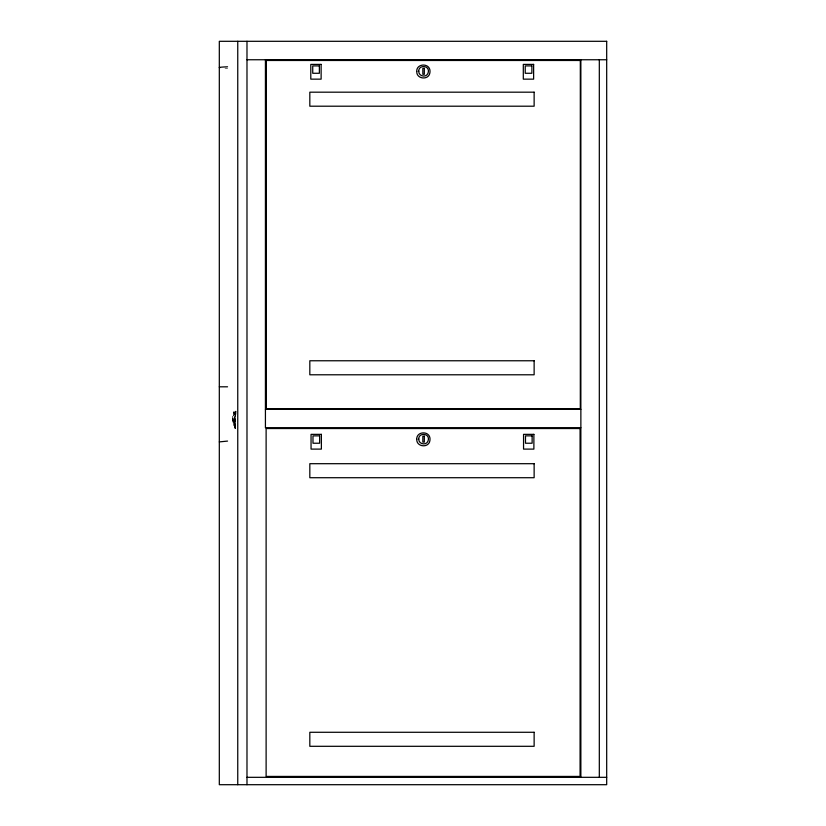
<?xml version="1.0" encoding="UTF-8"?>
<svg xmlns="http://www.w3.org/2000/svg" width="826" height="826" viewBox="0 0 826 826"><rect width="100%" height="100%" fill="white"/><g stroke="black" fill="none" stroke-linecap="round" stroke-linejoin="round"><path stroke-width="0.62" stroke-dasharray="4.13 3.1" d="M235.369 411.503L235.988 411.214L235.09 428.405L234.584 426.949L235.369 411.585L235.988 410.832L235.369 411.503L234.584 423.418L235.09 424.533L235.988 410.832M235.586 428.735L233.985 411.73L232.395 417.213A16.623 14.982 62 0 0 232.633 421.828L235.586 428.735L233.985 411.73M234.243 412.029L233.097 416.593A16.623 14.982 62 0 0 233.324 421.219L235.689 427.228M235.369 411.585L233.118 417.543A16.799 16.572 0 0 0 233.097 422.22L234.584 426.949M235.988 411.214L233.118 418.039A16.799 16.572 0 0 0 233.097 422.716L235.09 428.405M234.584 423.418L235.09 424.533M227.553 68.3A341.293 3.428 0 0 1 225.044 68.176"/><path stroke-width="1.24" d="M219.313 441.9L227.553 441.084M246.984 59.751L606.687 59.751M219.313 386.805L227.553 386.805M265.425 409.314L580.864 409.314M580.864 427.754L265.425 427.754L265.425 59.751M246.984 777.318L606.687 777.318M599.315 59.751L599.315 777.318M580.864 59.751L580.864 777.318M246.984 41.3L246.984 784.7M237.754 41.3L237.754 784.7M219.83 67.732A341.293 3.428 0 0 1 227.553 66.792M416.758 71.449C416.283 79.172 428.694 80.514 429.892 72.874C431.637 62.673 416.242 62.745 416.758 71.449M416.758 439.267C416.283 447.021 428.746 448.332 429.902 440.661C431.606 430.542 416.335 430.522 416.758 439.267M418.751 71.253C418.431 76.219 426.03 78.016 427.961 73.421C431.017 65.233 418.493 64.283 418.751 71.191M418.751 439.081C418.431 444.037 425.999 445.834 427.951 441.27C431.038 433.061 418.462 432.112 418.751 439.019M606.687 41.3L219.313 41.3L219.313 784.7L606.687 784.7L606.687 41.3M580.317 60.474L266.354 60.474L266.354 408.746L580.317 408.746L580.317 60.474M321.128 64.397L310.793 64.397L310.793 79.151L321.128 79.151L321.128 64.397M533.627 64.397L523.302 64.397L523.302 79.151L533.627 79.151L533.627 64.397M319.373 65.904L312.734 65.904L312.734 73.277L319.373 73.277L319.373 65.904M531.882 65.904L525.233 65.904L525.233 73.277L531.882 73.277L531.882 65.904M424.316 68.382L422.84 68.382L422.84 74.288L424.316 74.288L424.316 68.382M534.133 92.182L309.822 92.182L309.822 106.203L534.133 106.203L534.133 92.182M534.133 360.766L309.822 360.766L309.822 374.787L534.133 374.787L534.133 360.766M580.079 428.529L266.117 428.529L266.117 776.43L580.079 776.43L580.079 428.529M321.376 434.352L311.051 434.352L311.051 449.107L321.376 449.107L321.376 434.352M533.885 434.352L523.55 434.352L523.55 449.107L533.885 449.107L533.885 434.352M319.631 435.86L312.982 435.86L312.982 443.232L319.631 443.232L319.631 435.86M532.13 435.86L525.491 435.86L525.491 443.232L532.13 443.232L532.13 435.86M424.316 436.211L422.84 436.211L422.84 442.116L424.316 442.116L424.316 436.211M534.133 463.696L309.822 463.696L309.822 477.717L534.133 477.717L534.133 463.696M534.133 732.28L309.822 732.28L309.822 746.301L534.133 746.301L534.133 732.28"/></g></svg>
